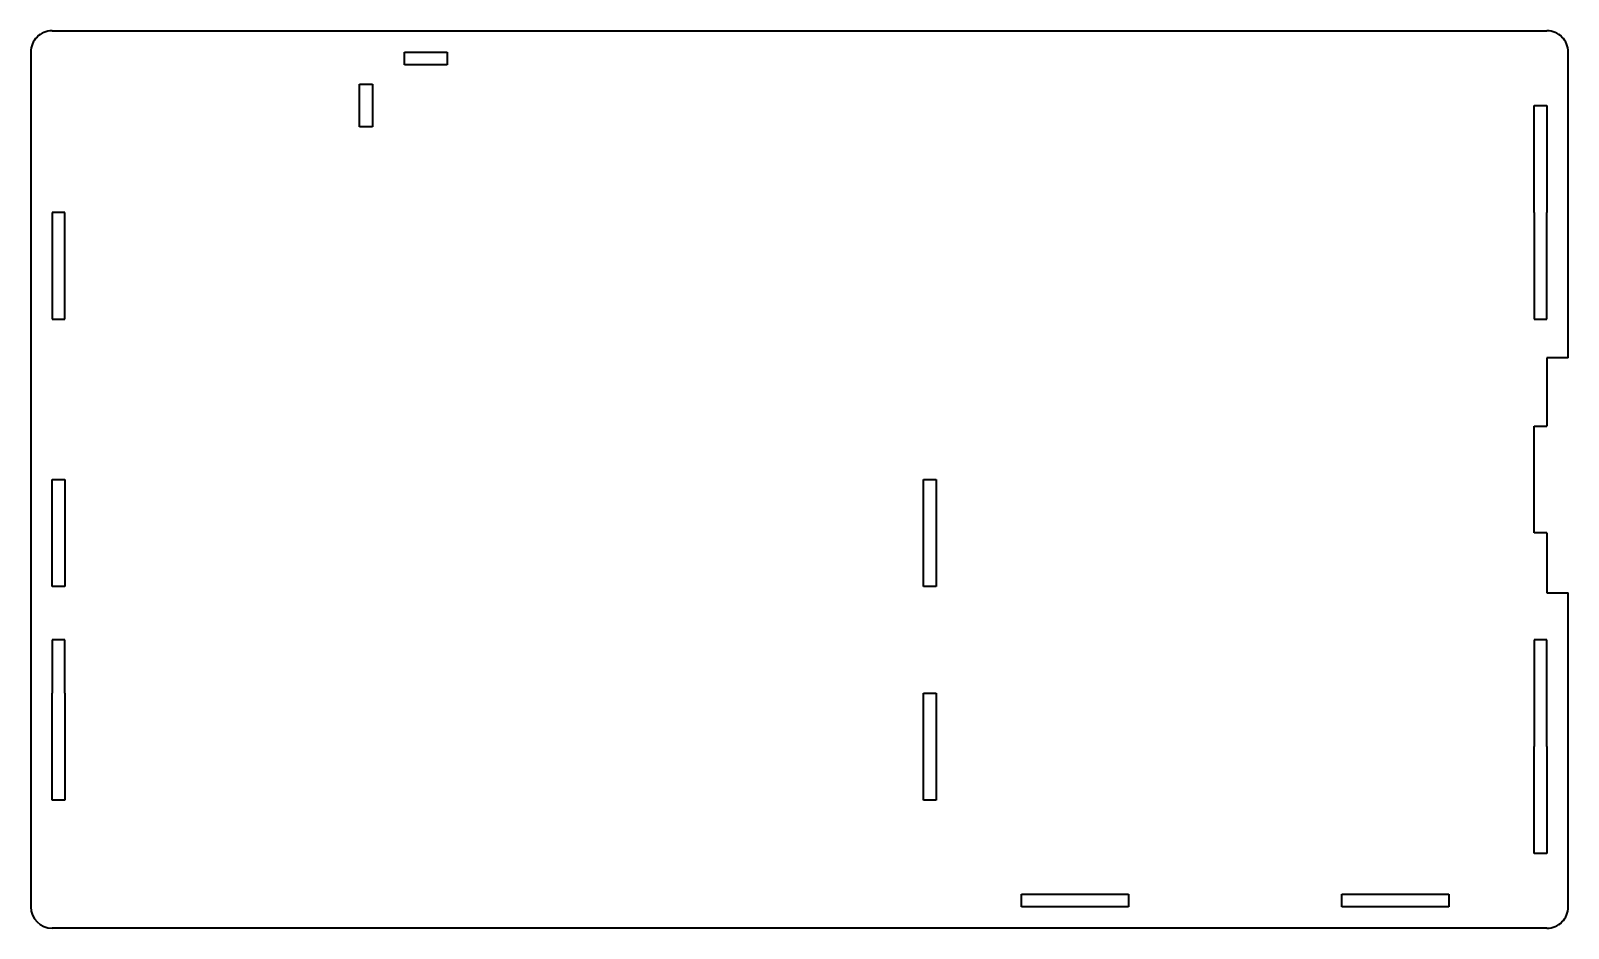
# Model space of a CAD drawing. Extents: x 26 to 746, y 22 to 442.
import ezdxf

# ---------------------------------------------------------------- set-up
doc = ezdxf.new("R2010")
doc.units = 0

msp = doc.modelspace()

# ---------------------------------------------------------------- linework, layer by layer
at = {"color": 7, "lineweight": 35}
for p, q in [((35.644531, 441.756226), (735.644531, 441.756226)), ((25.644531, 431.756226), (25.644531, 31.756226)), ((200.644531, 431.756226), (220.644531, 431.756226)), ((220.644531, 425.756226), (200.644531, 425.756226)), ((745.644531, 288.756226), (745.644531, 431.756226)), ((179.644531, 396.756226), (179.644531, 416.756226)), ((185.644531, 416.756226), (185.644531, 396.756226)), ((729.644531, 356.756226), (729.644531, 406.756226)), ((735.644531, 406.756226), (735.644531, 356.756226)), ((35.644531, 356.756226), (35.644531, 306.756226)), ((41.644531, 306.756226), (41.644531, 356.756226)), ((729.644531, 356.756226), (729.644531, 306.756226)), ((735.644531, 306.756226), (735.644531, 356.756226)), ((735.644531, 288.756226), (735.644531, 256.756226)), ((729.644531, 206.756226), (729.644531, 256.756226)), ((35.644531, 181.756226), (35.644531, 231.756226)), ((41.644531, 231.756226), (41.644531, 181.756226)), ((443.644531, 181.756226), (443.644531, 231.756226)), ((449.644531, 231.756226), (449.644531, 181.756226)), ((735.644531, 206.756226), (735.644531, 178.756226)), ((745.644531, 31.756226), (745.644531, 178.756226)), ((35.644531, 156.756226), (35.644531, 131.756226)), ((41.644531, 131.756226), (41.644531, 156.756226)), ((729.644531, 156.756226), (729.644531, 106.756226)), ((735.644531, 106.756226), (735.644531, 156.756226)), ((35.644531, 81.756226), (35.644531, 131.756226)), ((41.644531, 131.756226), (41.644531, 81.756226)), ((443.644531, 81.756226), (443.644531, 131.756226)), ((449.644531, 131.756226), (449.644531, 81.756226)), ((729.644531, 56.756226), (729.644531, 106.756226)), ((735.644531, 106.756226), (735.644531, 56.756226)), ((489.644531, 37.756226), (539.644531, 37.756226)), ((639.644531, 37.756226), (689.644531, 37.756226)), ((539.644531, 31.756226), (489.644531, 31.756226)), ((689.644531, 31.756226), (639.644531, 31.756226)), ((735.644531, 21.756226), (35.644531, 21.756226))]:
    msp.add_line(p, q, dxfattribs=at)
at = {"color": 7, "lineweight": 35, "ltscale": 0.15}
for p, q in [((200.644531, 425.756226), (200.644531, 431.756226)), ((220.644531, 431.756226), (220.644531, 425.756226)), ((179.644531, 416.756226), (185.644531, 416.756226)), ((729.644531, 406.756226), (735.644531, 406.756226)), ((185.644531, 396.756226), (179.644531, 396.756226)), ((41.644531, 356.756226), (35.644531, 356.756226)), ((35.644531, 306.756226), (41.644531, 306.756226)), ((729.644531, 306.756226), (735.644531, 306.756226)), ((729.644531, 256.756226), (735.644531, 256.756226)), ((35.644531, 231.756226), (41.644531, 231.756226)), ((443.644531, 231.756226), (449.644531, 231.756226)), ((735.644531, 206.756226), (729.644531, 206.756226)), ((41.644531, 181.756226), (35.644531, 181.756226)), ((449.644531, 181.756226), (443.644531, 181.756226)), ((41.644531, 156.756226), (35.644531, 156.756226)), ((735.644531, 156.756226), (729.644531, 156.756226)), ((443.644531, 131.756226), (449.644531, 131.756226)), ((41.644531, 81.756226), (35.644531, 81.756226)), ((449.644531, 81.756226), (443.644531, 81.756226)), ((735.644531, 56.756226), (729.644531, 56.756226)), ((489.644531, 31.756226), (489.644531, 37.756226)), ((539.644531, 37.756226), (539.644531, 31.756226)), ((639.644531, 31.756226), (639.644531, 37.756226)), ((689.644531, 37.756226), (689.644531, 31.756226))]:
    msp.add_line(p, q, dxfattribs=at)
at = {"color": 7, "lineweight": 35, "ltscale": 0.25}
for p, q in [((745.644531, 288.756226), (735.644531, 288.756226)), ((735.644531, 178.756226), (745.644531, 178.756226))]:
    msp.add_line(p, q, dxfattribs=at)
at = {"color": 7, "lineweight": 35}
for centre, start, end in [((35.644531, 431.756226), 90.000003, 180.000005), ((735.644531, 431.756226), 0, 90.000003), ((35.644531, 31.756226), 180.000005, 269.999997), ((735.644531, 31.756226), 269.999997, 360)]:
    msp.add_arc(centre, 10, start, end, dxfattribs=at)

doc.saveas('drawing.dxf')
